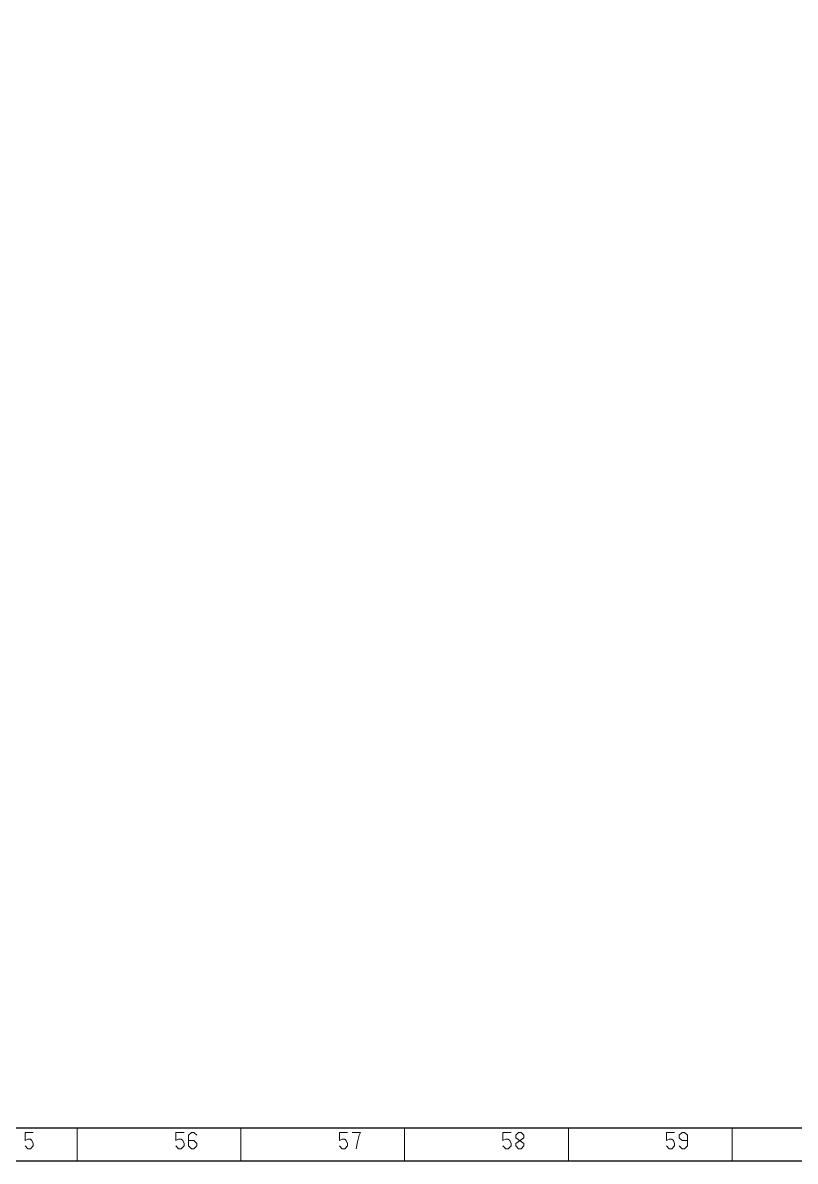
# Model space of a CAD drawing. Header units: millimetres. Extents: x 17 to 3784, y 12 to 1382.
# Drawn here: x 2765.5 to 3001.5, y 12.2 to 360 of the extents above; entities that cross this region are included whole.
import ezdxf

# ---------------------------------------------------------------- set-up
doc = ezdxf.new("R2010")
doc.units = ezdxf.units.MM

msp = doc.modelspace()

# ---------------------------------------------------------------- linework, layer by layer
for points in [[(18.14, 1381.34), (3479.85, 1381.34), (3479.85, 12.21), (18.14, 12.21)], [(43.28, 1371.36), (3469.6, 1371.36), (3469.6, 22.31), (43.28, 22.31)]]:
    msp.add_lwpolyline(points, close=True)
at = {"color": 7, "linetype": 'Continuous', "lineweight": 13}
for points in [[(2768.75, 21.03), (2766.25, 21.03)], [(2766.25, 21.03), (2766.25, 18.53)], [(2782.18, 12.34), (2782.18, 22.33)], [(2814.79, 21.03), (2812.29, 21.03)], [(2812.29, 21.03), (2812.29, 18.53)], [(2817.06, 21.03), (2816.2, 20.17)], [(2817.84, 21.03), (2817.06, 21.03)], [(2818.7, 20.17), (2817.84, 21.03)], [(2832.18, 12.34), (2832.18, 22.33)], [(2864.74, 21.03), (2862.24, 21.03)], [(2862.24, 21.03), (2862.24, 18.53)], [(2868.65, 21.03), (2866.15, 21.03)], [(2868.26, 20.17), (2868.65, 21.03)], [(2882.18, 12.34), (2882.18, 22.33)], [(2914.69, 21.03), (2912.19, 21.03)], [(2912.19, 21.03), (2912.19, 18.53)], [(2916.1, 20.17), (2916.96, 21.03)], [(2916.96, 21.03), (2917.74, 21.03)], [(2917.74, 21.03), (2918.6, 20.17)], [(2932.18, 12.34), (2932.18, 22.33)], [(2964.64, 21.03), (2962.14, 21.03)], [(2962.14, 21.03), (2962.14, 18.53)], [(2966.05, 20.17), (2966.9, 21.03)], [(2966.9, 21.03), (2967.69, 21.03)], [(2967.69, 21.03), (2968.55, 20.17)], [(2982.18, 12.34), (2982.18, 22.33)], [(2766.25, 18.53), (2767.1, 18.92)], [(2767.1, 18.92), (2767.89, 18.92)], [(2767.89, 18.92), (2768.35, 18.53)], [(2768.35, 18.53), (2768.75, 17.67)], [(2768.75, 17.67), (2768.75, 16.88)], [(2812.29, 18.53), (2813.15, 18.92)], [(2813.15, 18.92), (2813.93, 18.92)], [(2813.93, 18.92), (2814.4, 18.53)], [(2814.4, 18.53), (2814.79, 17.67)], [(2814.79, 17.67), (2814.79, 16.88)], [(2816.2, 20.17), (2816.2, 16.88)], [(2817.84, 18.53), (2816.2, 18.53)], [(2818.7, 17.67), (2817.84, 18.53)], [(2818.7, 16.88), (2818.7, 17.67)], [(2862.24, 18.53), (2863.1, 18.92)], [(2863.1, 18.92), (2863.88, 18.92)], [(2863.88, 18.92), (2864.35, 18.53)], [(2864.35, 18.53), (2864.74, 17.67)], [(2864.74, 17.67), (2864.74, 16.88)], [(2867.4, 16.03), (2867.79, 18.13)], [(2867.79, 18.13), (2868.26, 20.17)], [(2912.19, 18.53), (2913.05, 18.92)], [(2913.05, 18.92), (2913.83, 18.92)], [(2913.83, 18.92), (2914.3, 18.53)], [(2914.3, 18.53), (2914.69, 17.67)], [(2914.69, 17.67), (2914.69, 16.88)], [(2916.1, 19.39), (2916.1, 20.17)], [(2918.6, 17.67), (2916.1, 19.39)], [(2918.6, 19.39), (2916.1, 17.67)], [(2916.1, 17.67), (2916.1, 16.88)], [(2918.6, 20.17), (2918.6, 19.39)], [(2918.6, 16.88), (2918.6, 17.67)], [(2962.14, 18.53), (2963, 18.92)], [(2963, 18.92), (2963.78, 18.92)], [(2963.78, 18.92), (2964.25, 18.53)], [(2964.25, 18.53), (2964.64, 17.67)], [(2964.64, 17.67), (2964.64, 16.88)], [(2966.05, 19.39), (2966.05, 20.17)], [(2966.9, 18.53), (2966.05, 19.39)], [(2968.55, 18.53), (2966.9, 18.53)], [(2968.55, 20.17), (2968.55, 16.88)], [(2767.1, 16.03), (2766.25, 16.88)], [(2767.89, 16.03), (2767.1, 16.03)], [(2768.75, 16.88), (2767.89, 16.03)], [(2813.15, 16.03), (2812.29, 16.88)], [(2813.93, 16.03), (2813.15, 16.03)], [(2814.79, 16.88), (2813.93, 16.03)], [(2816.2, 16.88), (2817.06, 16.03)], [(2817.06, 16.03), (2817.84, 16.03)], [(2817.84, 16.03), (2818.7, 16.88)], [(2863.1, 16.03), (2862.24, 16.88)], [(2863.88, 16.03), (2863.1, 16.03)], [(2864.74, 16.88), (2863.88, 16.03)], [(2913.05, 16.03), (2912.19, 16.88)], [(2913.83, 16.03), (2913.05, 16.03)], [(2914.69, 16.88), (2913.83, 16.03)], [(2916.1, 16.88), (2916.96, 16.03)], [(2916.96, 16.03), (2917.74, 16.03)], [(2917.74, 16.03), (2918.6, 16.88)], [(2963, 16.03), (2962.14, 16.88)], [(2963.78, 16.03), (2963, 16.03)], [(2964.64, 16.88), (2963.78, 16.03)], [(2966.9, 16.03), (2966.05, 16.88)], [(2967.69, 16.03), (2966.9, 16.03)], [(2968.55, 16.88), (2967.69, 16.03)]]:
    msp.add_lwpolyline(points, dxfattribs=at)

doc.saveas('drawing.dxf')
